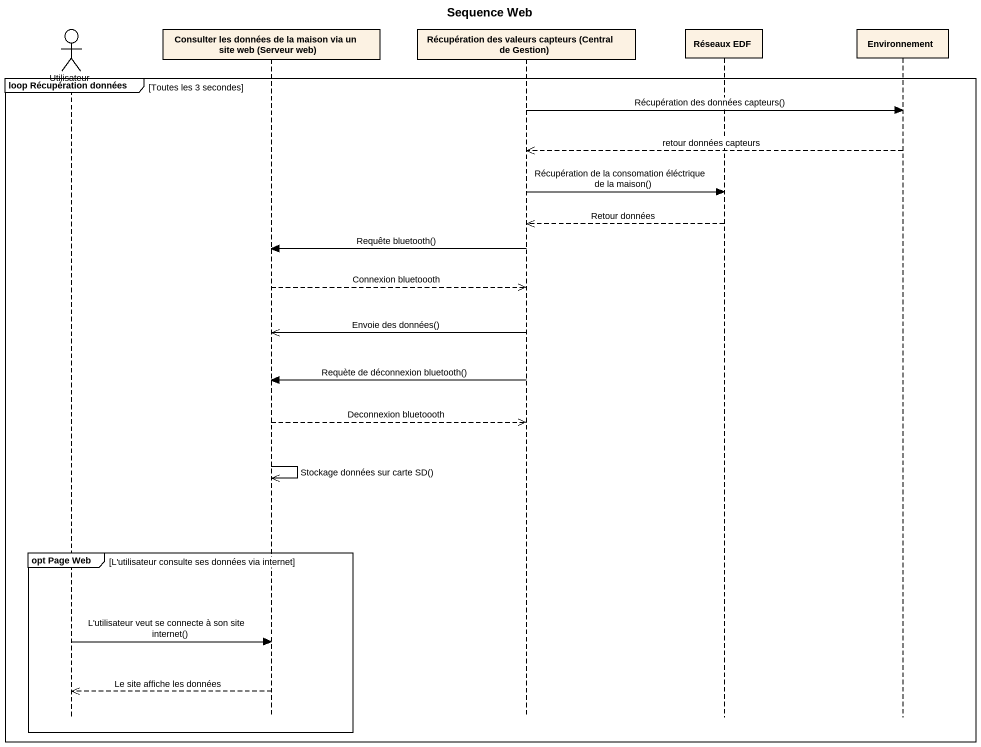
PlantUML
@startuml
title Sequence Web
hide footbox
actor Utilisateur
participant "Consulter les données de la maison via un site web (Serveur web)" as Consulter_les_données_de_la
participant "Récupération des valeurs capteurs (Central de Gestion)" as Récupération_des_valeurs
participant "Réseaux EDF" as Réseaux_EDF
participant Environnement

group loop Récupération données [Toutes les 3 secondes]
  Récupération_des_valeurs -> Environnement : Récupération des données capteurs()
  Environnement -->> Récupération_des_valeurs : retour données capteurs
  Récupération_des_valeurs -> Réseaux_EDF : Récupération de la consomation éléctrique de la maison()
  Réseaux_EDF -->> Récupération_des_valeurs : Retour données
  Récupération_des_valeurs -> Consulter_les_données_de_la : Requête bluetooth()
  Consulter_les_données_de_la -->> Récupération_des_valeurs : Connexion bluetoooth
  Récupération_des_valeurs ->> Consulter_les_données_de_la : Envoie des données()
  Récupération_des_valeurs -> Consulter_les_données_de_la : Requète de déconnexion bluetooth()
  Consulter_les_données_de_la -->> Récupération_des_valeurs : Deconnexion bluetoooth
  Consulter_les_données_de_la ->> Consulter_les_données_de_la : Stockage données sur carte SD()
  group opt Page Web [L'utilisateur consulte ses données via internet]
    Utilisateur -> Consulter_les_données_de_la : L'utilisateur veut se connecte à son site internet()
    Consulter_les_données_de_la -->> Utilisateur : Le site affiche les données
  end
end
@enduml
